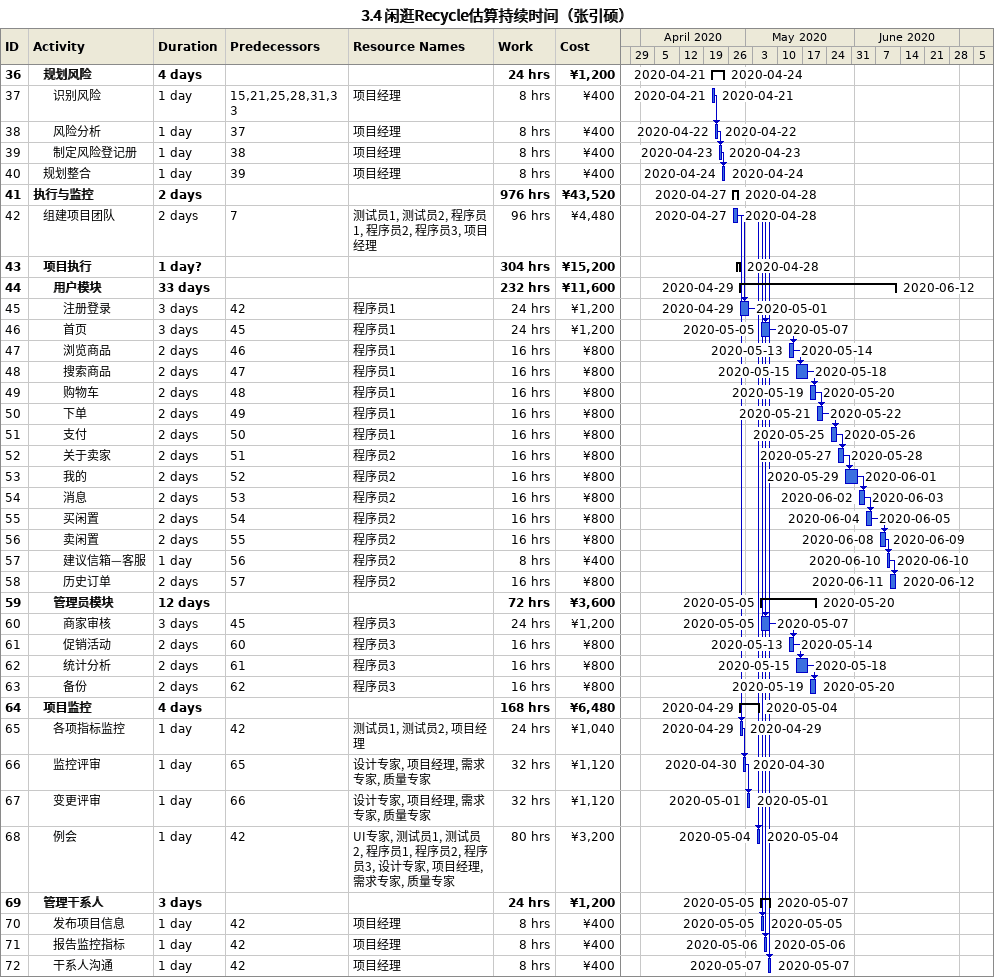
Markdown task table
3.4 闲逛Recycle估算持续时间（张引硕）

| ID | Level | Task | Duration | Start | Finish | Predecessors | Resources | Work (h) | Cost (¥) |
|---|---|---|---|---|---|---|---|---|---|
| 36 | 2 | **规划风险** | 4d | 2020-04-21 | 2020-04-24 |  |  | 24 | 1200 |
| 37 | 3 | 识别风险 | 1d | 2020-04-21 | 2020-04-21 | 15, 21, 25, 28, 31, 33 | 项目经理 | 8 | 400 |
| 38 | 3 | 风险分析 | 1d | 2020-04-22 | 2020-04-22 | 37 | 项目经理 | 8 | 400 |
| 39 | 3 | 制定风险登记册 | 1d | 2020-04-23 | 2020-04-23 | 38 | 项目经理 | 8 | 400 |
| 40 | 2 | 规划整合 | 1d | 2020-04-24 | 2020-04-24 | 39 | 项目经理 | 8 | 400 |
| 41 | 1 | **执行与监控** | 2d | 2020-04-27 | 2020-04-28 |  |  | 976 | 43520 |
| 42 | 2 | 组建项目团队 | 2d | 2020-04-27 | 2020-04-28 | 7 | 测试员1, 测试员2, 程序员1, 程序员2, 程序员3, 项目经理 | 96 | 4480 |
| 43 | 2 | **项目执行** | 1d? | 2020-04-28 | 2020-04-28 |  |  | 304 | 15200 |
| 44 | 3 | **用户模块** | 33d | 2020-04-29 | 2020-06-12 |  |  | 232 | 11600 |
| 45 | 4 | 注册登录 | 3d | 2020-04-29 | 2020-05-01 | 42 | 程序员1 | 24 | 1200 |
| 46 | 4 | 首页 | 3d | 2020-05-05 | 2020-05-07 | 45 | 程序员1 | 24 | 1200 |
| 47 | 4 | 浏览商品 | 2d | 2020-05-13 | 2020-05-14 | 46 | 程序员1 | 16 | 800 |
| 48 | 4 | 搜索商品 | 2d | 2020-05-15 | 2020-05-18 | 47 | 程序员1 | 16 | 800 |
| 49 | 4 | 购物车 | 2d | 2020-05-19 | 2020-05-20 | 48 | 程序员1 | 16 | 800 |
| 50 | 4 | 下单 | 2d | 2020-05-21 | 2020-05-22 | 49 | 程序员1 | 16 | 800 |
| 51 | 4 | 支付 | 2d | 2020-05-25 | 2020-05-26 | 50 | 程序员1 | 16 | 800 |
| 52 | 4 | 关于卖家 | 2d | 2020-05-27 | 2020-05-28 | 51 | 程序员2 | 16 | 800 |
| 53 | 4 | 我的 | 2d | 2020-05-29 | 2020-06-01 | 52 | 程序员2 | 16 | 800 |
| 54 | 4 | 消息 | 2d | 2020-06-02 | 2020-06-03 | 53 | 程序员2 | 16 | 800 |
| 55 | 4 | 买闲置 | 2d | 2020-06-04 | 2020-06-05 | 54 | 程序员2 | 16 | 800 |
| 56 | 4 | 卖闲置 | 2d | 2020-06-08 | 2020-06-09 | 55 | 程序员2 | 16 | 800 |
| 57 | 4 | 建议信箱—客服 | 1d | 2020-06-10 | 2020-06-10 | 56 | 程序员2 | 8 | 400 |
| 58 | 4 | 历史订单 | 2d | 2020-06-11 | 2020-06-12 | 57 | 程序员2 | 16 | 800 |
| 59 | 3 | **管理员模块** | 12d | 2020-05-05 | 2020-05-20 |  |  | 72 | 3600 |
| 60 | 4 | 商家审核 | 3d | 2020-05-05 | 2020-05-07 | 45 | 程序员3 | 24 | 1200 |
| 61 | 4 | 促销活动 | 2d | 2020-05-13 | 2020-05-14 | 60 | 程序员3 | 16 | 800 |
| 62 | 4 | 统计分析 | 2d | 2020-05-15 | 2020-05-18 | 61 | 程序员3 | 16 | 800 |
| 63 | 4 | 备份 | 2d | 2020-05-19 | 2020-05-20 | 62 | 程序员3 | 16 | 800 |
| 64 | 2 | **项目监控** | 4d | 2020-04-29 | 2020-05-04 |  |  | 168 | 6480 |
| 65 | 3 | 各项指标监控 | 1d | 2020-04-29 | 2020-04-29 | 42 | 测试员1, 测试员2, 项目经理 | 24 | 1040 |
| 66 | 3 | 监控评审 | 1d | 2020-04-30 | 2020-04-30 | 65 | 设计专家, 项目经理, 需求专家, 质量专家 | 32 | 1120 |
| 67 | 3 | 变更评审 | 1d | 2020-05-01 | 2020-05-01 | 66 | 设计专家, 项目经理, 需求专家, 质量专家 | 32 | 1120 |
| 68 | 3 | 例会 | 1d | 2020-05-04 | 2020-05-04 | 42 | UI专家, 测试员1, 测试员2, 程序员1, 程序员2, 程序员3, 设计专家, 项目经理, 需求专家, 质量专家 | 80 | 3200 |
| 69 | 2 | **管理干系人** | 3d | 2020-05-05 | 2020-05-07 |  |  | 24 | 1200 |
| 70 | 3 | 发布项目信息 | 1d | 2020-05-05 | 2020-05-05 | 42 | 项目经理 | 8 | 400 |
| 71 | 3 | 报告监控指标 | 1d | 2020-05-06 | 2020-05-06 | 42 | 项目经理 | 8 | 400 |
| 72 | 3 | 干系人沟通 | 1d | 2020-05-07 | 2020-05-07 | 42 | 项目经理 | 8 | 400 |
